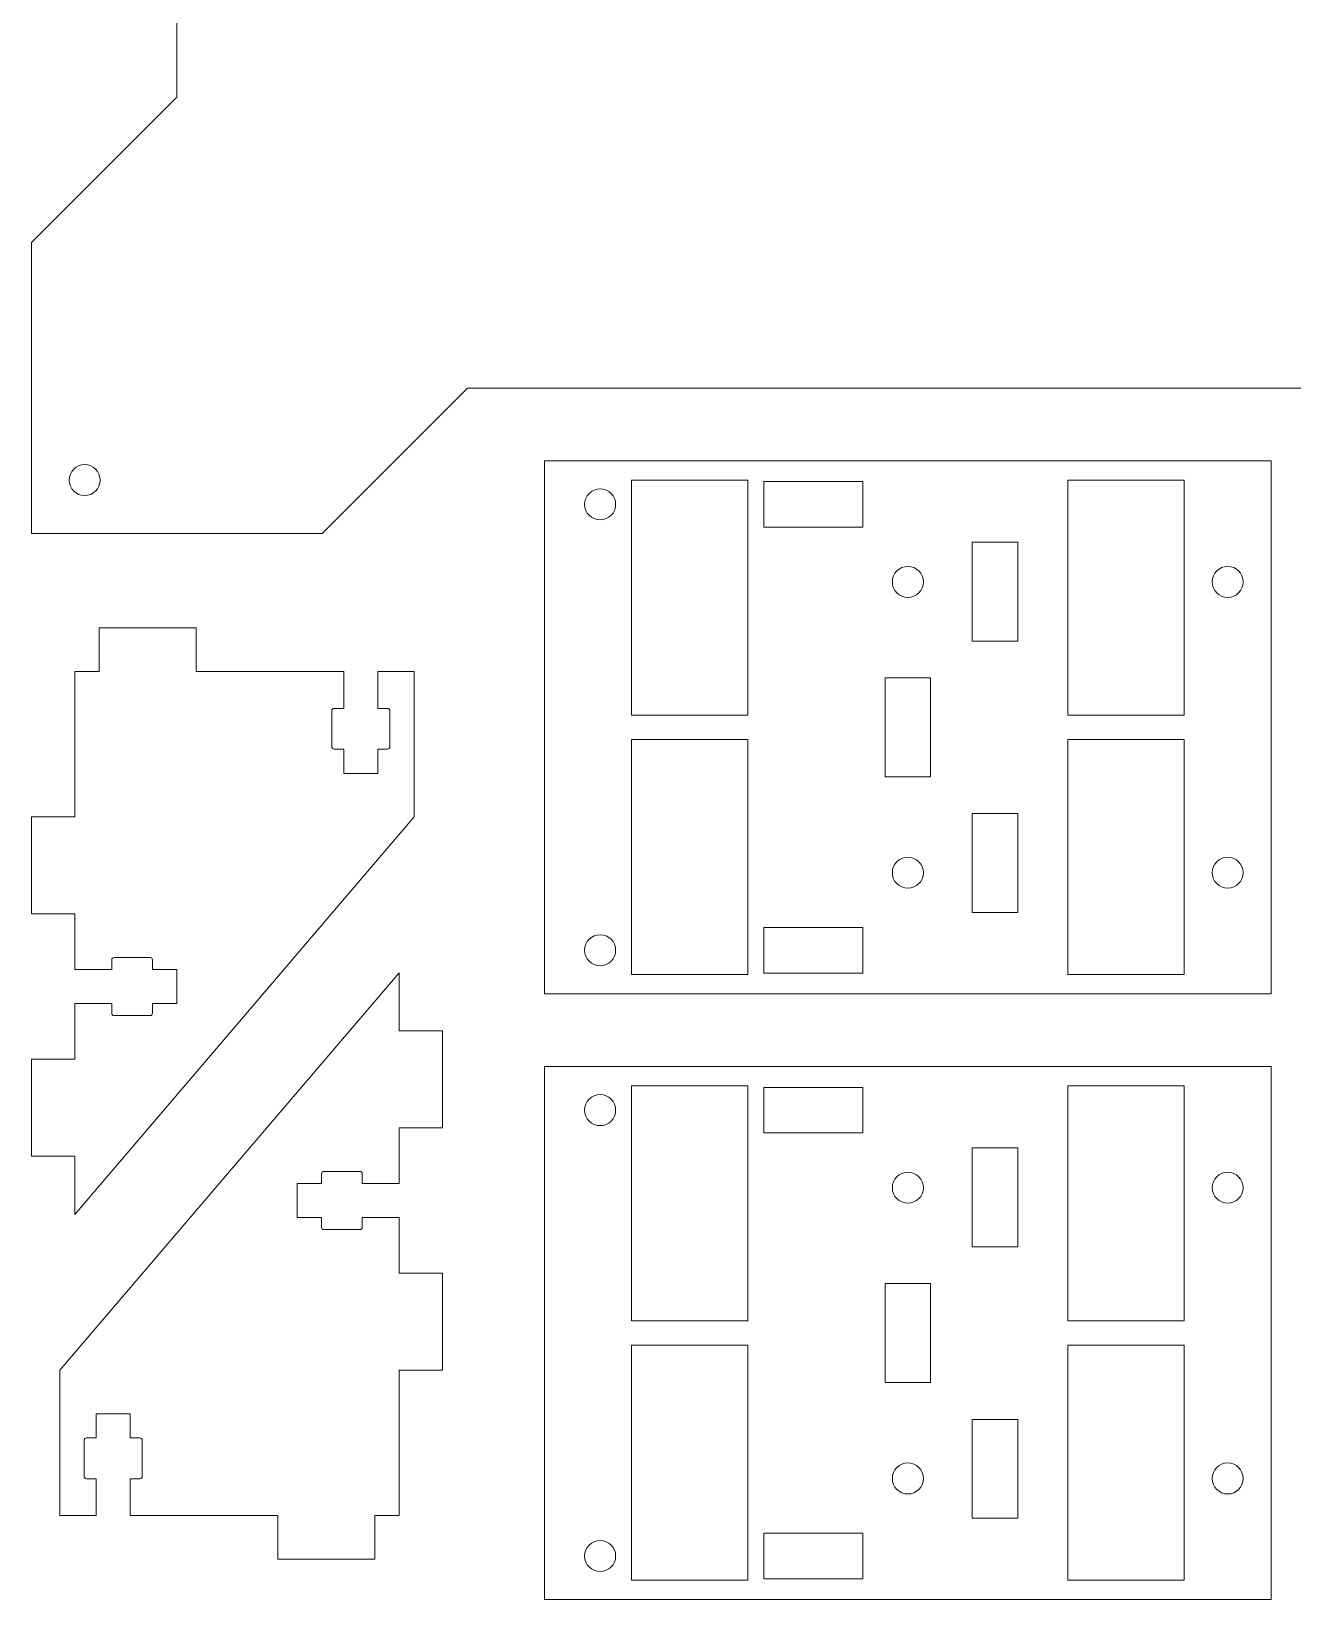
# Model space of a CAD drawing. Header units: inches. Extents: x 10 to 230, y -340 to -10.
# Drawn here: x 10 to 140.1, y -340 to -178.2 of the extents above; entities that cross this region are included whole.
import ezdxf

# ---------------------------------------------------------------- set-up
doc = ezdxf.new("R2010")
doc.units = ezdxf.units.IN
doc.header["$MEASUREMENT"] = 0
doc.layers.add('Layer 1', color=7, linetype='Continuous')

# ---------------------------------------------------------------- blocks, each defined once
blk = doc.blocks.new('block 3')
at = {"layer": 'Layer 1', "color": 7, "lineweight": 15, "true_color": 0xffffff}
blk.add_open_spline([(13.9, -224.5), (13.9, -223.62), (14.62, -222.9), (15.5, -222.9), (16.38, -222.9), (17.1, -223.62), (17.1, -224.5), (17.1, -225.38), (16.38, -226.1), (15.5, -226.1), (14.62, -226.1), (13.9, -225.38), (13.9, -224.5), (13.9, -224.5), (13.9, -224.5), (13.9, -224.5)], degree=3, knots=[0, 0, 0, 0, 1, 1, 1, 2, 2, 2, 3, 3, 3, 4, 4, 4, 5, 5, 5, 5], dxfattribs=at)
blk = doc.blocks.new('block 35')
at = {"layer": 'Layer 1', "color": 7, "lineweight": 15, "true_color": 0xffffff}
blk.add_lwpolyline([(10, -230), (40, -230)], dxfattribs=at)
blk = doc.blocks.new('block 36')
at = {"layer": 'Layer 1', "color": 7, "lineweight": 15, "true_color": 0xffffff}
blk.add_lwpolyline([(40, -230), (55, -215)], dxfattribs=at)
blk = doc.blocks.new('block 37')
at = {"layer": 'Layer 1', "color": 7, "lineweight": 15, "true_color": 0xffffff}
blk.add_lwpolyline([(55, -215), (185, -215)], dxfattribs=at)
blk = doc.blocks.new('block 52')
at = {"layer": 'Layer 1', "color": 7, "lineweight": 15, "true_color": 0xffffff}
blk.add_lwpolyline([(25, -55), (25, -185)], dxfattribs=at)
blk = doc.blocks.new('block 53')
at = {"layer": 'Layer 1', "color": 7, "lineweight": 15, "true_color": 0xffffff}
blk.add_lwpolyline([(10, -200), (25, -185)], dxfattribs=at)
blk = doc.blocks.new('block 54')
at = {"layer": 'Layer 1', "color": 7, "lineweight": 15, "true_color": 0xffffff}
blk.add_lwpolyline([(10, -200), (10, -230)], dxfattribs=at)
blk = doc.blocks.new('block 2')
at = {"layer": 'Layer 1'}
for name in ['block 52', 'block 53', 'block 54', 'block 36', 'block 37', 'block 3', 'block 35']:
    blk.add_blockref(name, (0, 0), dxfattribs=at)
blk = doc.blocks.new('block 126')
at = {"layer": 'Layer 1', "color": 7, "lineweight": 15, "true_color": 0xffffff}
blk.add_open_spline([(68.69, -225.4), (69.58, -225.4), (70.29, -226.12), (70.29, -227), (70.29, -227.88), (69.58, -228.6), (68.69, -228.6), (67.81, -228.6), (67.09, -227.88), (67.09, -227), (67.09, -226.12), (67.81, -225.4), (68.69, -225.4), (68.69, -225.4), (68.69, -225.4), (68.69, -225.4)], degree=3, knots=[0, 0, 0, 0, 1, 1, 1, 2, 2, 2, 3, 3, 3, 4, 4, 4, 5, 5, 5, 5], dxfattribs=at)
blk = doc.blocks.new('block 127')
at = {"layer": 'Layer 1', "color": 7, "lineweight": 15, "true_color": 0xffffff}
blk.add_open_spline([(68.69, -271.4), (69.58, -271.4), (70.29, -272.12), (70.29, -273), (70.29, -273.88), (69.58, -274.6), (68.69, -274.6), (67.81, -274.6), (67.09, -273.88), (67.09, -273), (67.09, -272.12), (67.81, -271.4), (68.69, -271.4), (68.69, -271.4), (68.69, -271.4), (68.69, -271.4)], degree=3, knots=[0, 0, 0, 0, 1, 1, 1, 2, 2, 2, 3, 3, 3, 4, 4, 4, 5, 5, 5, 5], dxfattribs=at)
blk = doc.blocks.new('block 128')
at = {"layer": 'Layer 1', "color": 7, "lineweight": 15, "true_color": 0xffffff}
blk.add_lwpolyline([(95.79, -229.35), (95.79, -224.65)], dxfattribs=at)
blk = doc.blocks.new('block 129')
at = {"layer": 'Layer 1', "color": 7, "lineweight": 15, "true_color": 0xffffff}
blk.add_lwpolyline([(85.59, -229.35), (95.79, -229.35)], dxfattribs=at)
blk = doc.blocks.new('block 130')
at = {"layer": 'Layer 1', "color": 7, "lineweight": 15, "true_color": 0xffffff}
blk.add_lwpolyline([(85.59, -224.65), (85.59, -229.35)], dxfattribs=at)
blk = doc.blocks.new('block 131')
at = {"layer": 'Layer 1', "color": 7, "lineweight": 15, "true_color": 0xffffff}
blk.add_lwpolyline([(95.79, -224.65), (85.59, -224.65)], dxfattribs=at)
blk = doc.blocks.new('block 132')
at = {"layer": 'Layer 1', "color": 7, "lineweight": 15, "true_color": 0xffffff}
blk.add_lwpolyline([(95.79, -275.35), (95.79, -270.65)], dxfattribs=at)
blk = doc.blocks.new('block 133')
at = {"layer": 'Layer 1', "color": 7, "lineweight": 15, "true_color": 0xffffff}
blk.add_lwpolyline([(85.59, -275.35), (95.79, -275.35)], dxfattribs=at)
blk = doc.blocks.new('block 134')
at = {"layer": 'Layer 1', "color": 7, "lineweight": 15, "true_color": 0xffffff}
blk.add_lwpolyline([(85.59, -270.65), (85.59, -275.35)], dxfattribs=at)
blk = doc.blocks.new('block 135')
at = {"layer": 'Layer 1', "color": 7, "lineweight": 15, "true_color": 0xffffff}
blk.add_lwpolyline([(95.79, -270.65), (85.59, -270.65)], dxfattribs=at)
blk = doc.blocks.new('block 136')
at = {"layer": 'Layer 1', "color": 7, "lineweight": 15, "true_color": 0xffffff}
blk.add_lwpolyline([(102.79, -255.1), (102.79, -244.9)], dxfattribs=at)
blk = doc.blocks.new('block 137')
at = {"layer": 'Layer 1', "color": 7, "lineweight": 15, "true_color": 0xffffff}
blk.add_lwpolyline([(98.09, -255.1), (102.79, -255.1)], dxfattribs=at)
blk = doc.blocks.new('block 138')
at = {"layer": 'Layer 1', "color": 7, "lineweight": 15, "true_color": 0xffffff}
blk.add_lwpolyline([(98.09, -244.9), (98.09, -255.1)], dxfattribs=at)
blk = doc.blocks.new('block 139')
at = {"layer": 'Layer 1', "color": 7, "lineweight": 15, "true_color": 0xffffff}
blk.add_lwpolyline([(102.79, -244.9), (98.09, -244.9)], dxfattribs=at)
blk = doc.blocks.new('block 140')
at = {"layer": 'Layer 1', "color": 7, "lineweight": 15, "true_color": 0xffffff}
blk.add_lwpolyline([(111.79, -269.1), (111.79, -258.9)], dxfattribs=at)
blk = doc.blocks.new('block 141')
at = {"layer": 'Layer 1', "color": 7, "lineweight": 15, "true_color": 0xffffff}
blk.add_lwpolyline([(107.09, -269.1), (111.79, -269.1)], dxfattribs=at)
blk = doc.blocks.new('block 142')
at = {"layer": 'Layer 1', "color": 7, "lineweight": 15, "true_color": 0xffffff}
blk.add_lwpolyline([(107.09, -258.9), (107.09, -269.1)], dxfattribs=at)
blk = doc.blocks.new('block 143')
at = {"layer": 'Layer 1', "color": 7, "lineweight": 15, "true_color": 0xffffff}
blk.add_lwpolyline([(111.79, -258.9), (107.09, -258.9)], dxfattribs=at)
blk = doc.blocks.new('block 144')
at = {"layer": 'Layer 1', "color": 7, "lineweight": 15, "true_color": 0xffffff}
blk.add_lwpolyline([(111.79, -241.1), (111.79, -230.9)], dxfattribs=at)
blk = doc.blocks.new('block 145')
at = {"layer": 'Layer 1', "color": 7, "lineweight": 15, "true_color": 0xffffff}
blk.add_lwpolyline([(107.09, -241.1), (111.79, -241.1)], dxfattribs=at)
blk = doc.blocks.new('block 146')
at = {"layer": 'Layer 1', "color": 7, "lineweight": 15, "true_color": 0xffffff}
blk.add_lwpolyline([(107.09, -230.9), (107.09, -241.1)], dxfattribs=at)
blk = doc.blocks.new('block 147')
at = {"layer": 'Layer 1', "color": 7, "lineweight": 15, "true_color": 0xffffff}
blk.add_lwpolyline([(111.79, -230.9), (107.09, -230.9)], dxfattribs=at)
blk = doc.blocks.new('block 148')
at = {"layer": 'Layer 1', "color": 7, "lineweight": 15, "true_color": 0xffffff}
blk.add_open_spline([(100.44, -233.4), (101.33, -233.4), (102.04, -234.12), (102.04, -235), (102.04, -235.88), (101.33, -236.6), (100.44, -236.6), (99.56, -236.6), (98.84, -235.88), (98.84, -235), (98.84, -234.12), (99.56, -233.4), (100.44, -233.4), (100.44, -233.4), (100.44, -233.4), (100.44, -233.4)], degree=3, knots=[0, 0, 0, 0, 1, 1, 1, 2, 2, 2, 3, 3, 3, 4, 4, 4, 5, 5, 5, 5], dxfattribs=at)
blk = doc.blocks.new('block 149')
at = {"layer": 'Layer 1', "color": 7, "lineweight": 15, "true_color": 0xffffff}
blk.add_open_spline([(100.44, -263.4), (101.33, -263.4), (102.04, -264.12), (102.04, -265), (102.04, -265.88), (101.33, -266.6), (100.44, -266.6), (99.56, -266.6), (98.84, -265.88), (98.84, -265), (98.84, -264.12), (99.56, -263.4), (100.44, -263.4), (100.44, -263.4), (100.44, -263.4), (100.44, -263.4)], degree=3, knots=[0, 0, 0, 0, 1, 1, 1, 2, 2, 2, 3, 3, 3, 4, 4, 4, 5, 5, 5, 5], dxfattribs=at)
blk = doc.blocks.new('block 150')
at = {"layer": 'Layer 1', "color": 7, "lineweight": 15, "true_color": 0xffffff}
blk.add_open_spline([(133.44, -263.4), (134.33, -263.4), (135.04, -264.12), (135.04, -265), (135.04, -265.88), (134.33, -266.6), (133.44, -266.6), (132.56, -266.6), (131.84, -265.88), (131.84, -265), (131.84, -264.12), (132.56, -263.4), (133.44, -263.4), (133.44, -263.4), (133.44, -263.4), (133.44, -263.4)], degree=3, knots=[0, 0, 0, 0, 1, 1, 1, 2, 2, 2, 3, 3, 3, 4, 4, 4, 5, 5, 5, 5], dxfattribs=at)
blk = doc.blocks.new('block 151')
at = {"layer": 'Layer 1', "color": 7, "lineweight": 15, "true_color": 0xffffff}
blk.add_open_spline([(133.44, -233.4), (134.33, -233.4), (135.04, -234.12), (135.04, -235), (135.04, -235.88), (134.33, -236.6), (133.44, -236.6), (132.56, -236.6), (131.84, -235.88), (131.84, -235), (131.84, -234.12), (132.56, -233.4), (133.44, -233.4), (133.44, -233.4), (133.44, -233.4), (133.44, -233.4)], degree=3, knots=[0, 0, 0, 0, 1, 1, 1, 2, 2, 2, 3, 3, 3, 4, 4, 4, 5, 5, 5, 5], dxfattribs=at)
blk = doc.blocks.new('block 152')
at = {"layer": 'Layer 1', "color": 7, "lineweight": 15, "true_color": 0xffffff}
blk.add_lwpolyline([(71.94, -275.5), (83.94, -275.5)], dxfattribs=at)
blk = doc.blocks.new('block 153')
at = {"layer": 'Layer 1', "color": 7, "lineweight": 15, "true_color": 0xffffff}
blk.add_lwpolyline([(71.94, -251.25), (71.94, -275.5)], dxfattribs=at)
blk = doc.blocks.new('block 154')
at = {"layer": 'Layer 1', "color": 7, "lineweight": 15, "true_color": 0xffffff}
blk.add_lwpolyline([(83.94, -251.25), (71.94, -251.25)], dxfattribs=at)
blk = doc.blocks.new('block 155')
at = {"layer": 'Layer 1', "color": 7, "lineweight": 15, "true_color": 0xffffff}
blk.add_lwpolyline([(83.94, -275.5), (83.94, -251.25)], dxfattribs=at)
blk = doc.blocks.new('block 156')
at = {"layer": 'Layer 1', "color": 7, "lineweight": 15, "true_color": 0xffffff}
blk.add_lwpolyline([(116.94, -248.75), (128.94, -248.75)], dxfattribs=at)
blk = doc.blocks.new('block 157')
at = {"layer": 'Layer 1', "color": 7, "lineweight": 15, "true_color": 0xffffff}
blk.add_lwpolyline([(116.94, -224.5), (116.94, -248.75)], dxfattribs=at)
blk = doc.blocks.new('block 158')
at = {"layer": 'Layer 1', "color": 7, "lineweight": 15, "true_color": 0xffffff}
blk.add_lwpolyline([(128.94, -224.5), (116.94, -224.5)], dxfattribs=at)
blk = doc.blocks.new('block 159')
at = {"layer": 'Layer 1', "color": 7, "lineweight": 15, "true_color": 0xffffff}
blk.add_lwpolyline([(128.94, -248.75), (128.94, -224.5)], dxfattribs=at)
blk = doc.blocks.new('block 160')
at = {"layer": 'Layer 1', "color": 7, "lineweight": 15, "true_color": 0xffffff}
blk.add_lwpolyline([(62.94, -277.5), (137.94, -277.5)], dxfattribs=at)
blk = doc.blocks.new('block 161')
at = {"layer": 'Layer 1', "color": 7, "lineweight": 15, "true_color": 0xffffff}
blk.add_lwpolyline([(137.94, -277.5), (137.94, -222.5)], dxfattribs=at)
blk = doc.blocks.new('block 162')
at = {"layer": 'Layer 1', "color": 7, "lineweight": 15, "true_color": 0xffffff}
blk.add_lwpolyline([(137.94, -222.5), (62.94, -222.5)], dxfattribs=at)
blk = doc.blocks.new('block 163')
at = {"layer": 'Layer 1', "color": 7, "lineweight": 15, "true_color": 0xffffff}
blk.add_lwpolyline([(62.94, -222.5), (62.94, -277.5)], dxfattribs=at)
blk = doc.blocks.new('block 164')
at = {"layer": 'Layer 1', "color": 7, "lineweight": 15, "true_color": 0xffffff}
blk.add_lwpolyline([(116.94, -275.5), (128.94, -275.5)], dxfattribs=at)
blk = doc.blocks.new('block 165')
at = {"layer": 'Layer 1', "color": 7, "lineweight": 15, "true_color": 0xffffff}
blk.add_lwpolyline([(116.94, -251.25), (116.94, -275.5)], dxfattribs=at)
blk = doc.blocks.new('block 166')
at = {"layer": 'Layer 1', "color": 7, "lineweight": 15, "true_color": 0xffffff}
blk.add_lwpolyline([(128.94, -251.25), (116.94, -251.25)], dxfattribs=at)
blk = doc.blocks.new('block 167')
at = {"layer": 'Layer 1', "color": 7, "lineweight": 15, "true_color": 0xffffff}
blk.add_lwpolyline([(128.94, -275.5), (128.94, -251.25)], dxfattribs=at)
blk = doc.blocks.new('block 168')
at = {"layer": 'Layer 1', "color": 7, "lineweight": 15, "true_color": 0xffffff}
blk.add_lwpolyline([(83.94, -224.5), (71.94, -224.5)], dxfattribs=at)
blk = doc.blocks.new('block 169')
at = {"layer": 'Layer 1', "color": 7, "lineweight": 15, "true_color": 0xffffff}
blk.add_lwpolyline([(83.94, -248.75), (83.94, -224.5)], dxfattribs=at)
blk = doc.blocks.new('block 170')
at = {"layer": 'Layer 1', "color": 7, "lineweight": 15, "true_color": 0xffffff}
blk.add_lwpolyline([(71.94, -248.75), (83.94, -248.75)], dxfattribs=at)
blk = doc.blocks.new('block 171')
at = {"layer": 'Layer 1', "color": 7, "lineweight": 15, "true_color": 0xffffff}
blk.add_lwpolyline([(71.94, -224.5), (71.94, -248.75)], dxfattribs=at)
blk = doc.blocks.new('block 125')
at = {"layer": 'Layer 1'}
for name in ['block 162', 'block 163', 'block 161', 'block 168', 'block 171', 'block 169', 'block 130', 'block 131', 'block 128', 'block 157', 'block 158', 'block 159', 'block 126', 'block 129', 'block 146', 'block 147', 'block 144', 'block 148', 'block 151', 'block 145', 'block 138', 'block 139', 'block 136', 'block 170', 'block 156', 'block 153', 'block 154', 'block 155', 'block 165', 'block 166', 'block 167', 'block 137', 'block 142', 'block 143', 'block 140', 'block 149', 'block 150', 'block 141', 'block 127', 'block 134', 'block 135', 'block 132', 'block 152', 'block 133', 'block 164', 'block 160']:
    blk.add_blockref(name, (0, 0), dxfattribs=at)
blk = doc.blocks.new('block 173')
at = {"layer": 'Layer 1', "color": 7, "lineweight": 15, "true_color": 0xffffff}
blk.add_open_spline([(68.69, -287.9), (69.58, -287.9), (70.29, -288.62), (70.29, -289.5), (70.29, -290.38), (69.58, -291.1), (68.69, -291.1), (67.81, -291.1), (67.09, -290.38), (67.09, -289.5), (67.09, -288.62), (67.81, -287.9), (68.69, -287.9), (68.69, -287.9), (68.69, -287.9), (68.69, -287.9)], degree=3, knots=[0, 0, 0, 0, 1, 1, 1, 2, 2, 2, 3, 3, 3, 4, 4, 4, 5, 5, 5, 5], dxfattribs=at)
blk = doc.blocks.new('block 174')
at = {"layer": 'Layer 1', "color": 7, "lineweight": 15, "true_color": 0xffffff}
blk.add_open_spline([(68.69, -333.9), (69.58, -333.9), (70.29, -334.62), (70.29, -335.5), (70.29, -336.38), (69.58, -337.1), (68.69, -337.1), (67.81, -337.1), (67.09, -336.38), (67.09, -335.5), (67.09, -334.62), (67.81, -333.9), (68.69, -333.9), (68.69, -333.9), (68.69, -333.9), (68.69, -333.9)], degree=3, knots=[0, 0, 0, 0, 1, 1, 1, 2, 2, 2, 3, 3, 3, 4, 4, 4, 5, 5, 5, 5], dxfattribs=at)
blk = doc.blocks.new('block 175')
at = {"layer": 'Layer 1', "color": 7, "lineweight": 15, "true_color": 0xffffff}
blk.add_lwpolyline([(95.79, -291.85), (95.79, -287.15)], dxfattribs=at)
blk = doc.blocks.new('block 176')
at = {"layer": 'Layer 1', "color": 7, "lineweight": 15, "true_color": 0xffffff}
blk.add_lwpolyline([(85.59, -291.85), (95.79, -291.85)], dxfattribs=at)
blk = doc.blocks.new('block 177')
at = {"layer": 'Layer 1', "color": 7, "lineweight": 15, "true_color": 0xffffff}
blk.add_lwpolyline([(85.59, -287.15), (85.59, -291.85)], dxfattribs=at)
blk = doc.blocks.new('block 178')
at = {"layer": 'Layer 1', "color": 7, "lineweight": 15, "true_color": 0xffffff}
blk.add_lwpolyline([(95.79, -287.15), (85.59, -287.15)], dxfattribs=at)
blk = doc.blocks.new('block 179')
at = {"layer": 'Layer 1', "color": 7, "lineweight": 15, "true_color": 0xffffff}
blk.add_lwpolyline([(95.79, -337.85), (95.79, -333.15)], dxfattribs=at)
blk = doc.blocks.new('block 180')
at = {"layer": 'Layer 1', "color": 7, "lineweight": 15, "true_color": 0xffffff}
blk.add_lwpolyline([(85.59, -337.85), (95.79, -337.85)], dxfattribs=at)
blk = doc.blocks.new('block 181')
at = {"layer": 'Layer 1', "color": 7, "lineweight": 15, "true_color": 0xffffff}
blk.add_lwpolyline([(85.59, -333.15), (85.59, -337.85)], dxfattribs=at)
blk = doc.blocks.new('block 182')
at = {"layer": 'Layer 1', "color": 7, "lineweight": 15, "true_color": 0xffffff}
blk.add_lwpolyline([(95.79, -333.15), (85.59, -333.15)], dxfattribs=at)
blk = doc.blocks.new('block 183')
at = {"layer": 'Layer 1', "color": 7, "lineweight": 15, "true_color": 0xffffff}
blk.add_lwpolyline([(102.79, -317.6), (102.79, -307.4)], dxfattribs=at)
blk = doc.blocks.new('block 184')
at = {"layer": 'Layer 1', "color": 7, "lineweight": 15, "true_color": 0xffffff}
blk.add_lwpolyline([(98.09, -317.6), (102.79, -317.6)], dxfattribs=at)
blk = doc.blocks.new('block 185')
at = {"layer": 'Layer 1', "color": 7, "lineweight": 15, "true_color": 0xffffff}
blk.add_lwpolyline([(98.09, -307.4), (98.09, -317.6)], dxfattribs=at)
blk = doc.blocks.new('block 186')
at = {"layer": 'Layer 1', "color": 7, "lineweight": 15, "true_color": 0xffffff}
blk.add_lwpolyline([(102.79, -307.4), (98.09, -307.4)], dxfattribs=at)
blk = doc.blocks.new('block 187')
at = {"layer": 'Layer 1', "color": 7, "lineweight": 15, "true_color": 0xffffff}
blk.add_lwpolyline([(111.79, -331.6), (111.79, -321.4)], dxfattribs=at)
blk = doc.blocks.new('block 188')
at = {"layer": 'Layer 1', "color": 7, "lineweight": 15, "true_color": 0xffffff}
blk.add_lwpolyline([(107.09, -331.6), (111.79, -331.6)], dxfattribs=at)
blk = doc.blocks.new('block 189')
at = {"layer": 'Layer 1', "color": 7, "lineweight": 15, "true_color": 0xffffff}
blk.add_lwpolyline([(107.09, -321.4), (107.09, -331.6)], dxfattribs=at)
blk = doc.blocks.new('block 190')
at = {"layer": 'Layer 1', "color": 7, "lineweight": 15, "true_color": 0xffffff}
blk.add_lwpolyline([(111.79, -321.4), (107.09, -321.4)], dxfattribs=at)
blk = doc.blocks.new('block 191')
at = {"layer": 'Layer 1', "color": 7, "lineweight": 15, "true_color": 0xffffff}
blk.add_lwpolyline([(111.79, -303.6), (111.79, -293.4)], dxfattribs=at)
blk = doc.blocks.new('block 192')
at = {"layer": 'Layer 1', "color": 7, "lineweight": 15, "true_color": 0xffffff}
blk.add_lwpolyline([(107.09, -303.6), (111.79, -303.6)], dxfattribs=at)
blk = doc.blocks.new('block 193')
at = {"layer": 'Layer 1', "color": 7, "lineweight": 15, "true_color": 0xffffff}
blk.add_lwpolyline([(107.09, -293.4), (107.09, -303.6)], dxfattribs=at)
blk = doc.blocks.new('block 194')
at = {"layer": 'Layer 1', "color": 7, "lineweight": 15, "true_color": 0xffffff}
blk.add_lwpolyline([(111.79, -293.4), (107.09, -293.4)], dxfattribs=at)
blk = doc.blocks.new('block 195')
at = {"layer": 'Layer 1', "color": 7, "lineweight": 15, "true_color": 0xffffff}
blk.add_open_spline([(100.44, -295.9), (101.33, -295.9), (102.04, -296.62), (102.04, -297.5), (102.04, -298.38), (101.33, -299.1), (100.44, -299.1), (99.56, -299.1), (98.84, -298.38), (98.84, -297.5), (98.84, -296.62), (99.56, -295.9), (100.44, -295.9), (100.44, -295.9), (100.44, -295.9), (100.44, -295.9)], degree=3, knots=[0, 0, 0, 0, 1, 1, 1, 2, 2, 2, 3, 3, 3, 4, 4, 4, 5, 5, 5, 5], dxfattribs=at)
blk = doc.blocks.new('block 196')
at = {"layer": 'Layer 1', "color": 7, "lineweight": 15, "true_color": 0xffffff}
blk.add_open_spline([(100.44, -325.9), (101.33, -325.9), (102.04, -326.62), (102.04, -327.5), (102.04, -328.38), (101.33, -329.1), (100.44, -329.1), (99.56, -329.1), (98.84, -328.38), (98.84, -327.5), (98.84, -326.62), (99.56, -325.9), (100.44, -325.9), (100.44, -325.9), (100.44, -325.9), (100.44, -325.9)], degree=3, knots=[0, 0, 0, 0, 1, 1, 1, 2, 2, 2, 3, 3, 3, 4, 4, 4, 5, 5, 5, 5], dxfattribs=at)
blk = doc.blocks.new('block 197')
at = {"layer": 'Layer 1', "color": 7, "lineweight": 15, "true_color": 0xffffff}
blk.add_open_spline([(133.44, -325.9), (134.33, -325.9), (135.04, -326.62), (135.04, -327.5), (135.04, -328.38), (134.33, -329.1), (133.44, -329.1), (132.56, -329.1), (131.84, -328.38), (131.84, -327.5), (131.84, -326.62), (132.56, -325.9), (133.44, -325.9), (133.44, -325.9), (133.44, -325.9), (133.44, -325.9)], degree=3, knots=[0, 0, 0, 0, 1, 1, 1, 2, 2, 2, 3, 3, 3, 4, 4, 4, 5, 5, 5, 5], dxfattribs=at)
blk = doc.blocks.new('block 198')
at = {"layer": 'Layer 1', "color": 7, "lineweight": 15, "true_color": 0xffffff}
blk.add_open_spline([(133.44, -295.9), (134.33, -295.9), (135.04, -296.62), (135.04, -297.5), (135.04, -298.38), (134.33, -299.1), (133.44, -299.1), (132.56, -299.1), (131.84, -298.38), (131.84, -297.5), (131.84, -296.62), (132.56, -295.9), (133.44, -295.9), (133.44, -295.9), (133.44, -295.9), (133.44, -295.9)], degree=3, knots=[0, 0, 0, 0, 1, 1, 1, 2, 2, 2, 3, 3, 3, 4, 4, 4, 5, 5, 5, 5], dxfattribs=at)
blk = doc.blocks.new('block 199')
at = {"layer": 'Layer 1', "color": 7, "lineweight": 15, "true_color": 0xffffff}
blk.add_lwpolyline([(71.94, -338), (83.94, -338)], dxfattribs=at)
blk = doc.blocks.new('block 200')
at = {"layer": 'Layer 1', "color": 7, "lineweight": 15, "true_color": 0xffffff}
blk.add_lwpolyline([(71.94, -313.75), (71.94, -338)], dxfattribs=at)
blk = doc.blocks.new('block 201')
at = {"layer": 'Layer 1', "color": 7, "lineweight": 15, "true_color": 0xffffff}
blk.add_lwpolyline([(83.94, -313.75), (71.94, -313.75)], dxfattribs=at)
blk = doc.blocks.new('block 202')
at = {"layer": 'Layer 1', "color": 7, "lineweight": 15, "true_color": 0xffffff}
blk.add_lwpolyline([(83.94, -338), (83.94, -313.75)], dxfattribs=at)
blk = doc.blocks.new('block 203')
at = {"layer": 'Layer 1', "color": 7, "lineweight": 15, "true_color": 0xffffff}
blk.add_lwpolyline([(116.94, -311.25), (128.94, -311.25)], dxfattribs=at)
blk = doc.blocks.new('block 204')
at = {"layer": 'Layer 1', "color": 7, "lineweight": 15, "true_color": 0xffffff}
blk.add_lwpolyline([(116.94, -287), (116.94, -311.25)], dxfattribs=at)
blk = doc.blocks.new('block 205')
at = {"layer": 'Layer 1', "color": 7, "lineweight": 15, "true_color": 0xffffff}
blk.add_lwpolyline([(128.94, -287), (116.94, -287)], dxfattribs=at)
blk = doc.blocks.new('block 206')
at = {"layer": 'Layer 1', "color": 7, "lineweight": 15, "true_color": 0xffffff}
blk.add_lwpolyline([(128.94, -311.25), (128.94, -287)], dxfattribs=at)
blk = doc.blocks.new('block 207')
at = {"layer": 'Layer 1', "color": 7, "lineweight": 15, "true_color": 0xffffff}
blk.add_lwpolyline([(62.94, -340), (137.94, -340)], dxfattribs=at)
blk = doc.blocks.new('block 208')
at = {"layer": 'Layer 1', "color": 7, "lineweight": 15, "true_color": 0xffffff}
blk.add_lwpolyline([(137.94, -340), (137.94, -285)], dxfattribs=at)
blk = doc.blocks.new('block 209')
at = {"layer": 'Layer 1', "color": 7, "lineweight": 15, "true_color": 0xffffff}
blk.add_lwpolyline([(137.94, -285), (62.94, -285)], dxfattribs=at)
blk = doc.blocks.new('block 210')
at = {"layer": 'Layer 1', "color": 7, "lineweight": 15, "true_color": 0xffffff}
blk.add_lwpolyline([(62.94, -285), (62.94, -340)], dxfattribs=at)
blk = doc.blocks.new('block 211')
at = {"layer": 'Layer 1', "color": 7, "lineweight": 15, "true_color": 0xffffff}
blk.add_lwpolyline([(116.94, -338), (128.94, -338)], dxfattribs=at)
blk = doc.blocks.new('block 212')
at = {"layer": 'Layer 1', "color": 7, "lineweight": 15, "true_color": 0xffffff}
blk.add_lwpolyline([(116.94, -313.75), (116.94, -338)], dxfattribs=at)
blk = doc.blocks.new('block 213')
at = {"layer": 'Layer 1', "color": 7, "lineweight": 15, "true_color": 0xffffff}
blk.add_lwpolyline([(128.94, -313.75), (116.94, -313.75)], dxfattribs=at)
blk = doc.blocks.new('block 214')
at = {"layer": 'Layer 1', "color": 7, "lineweight": 15, "true_color": 0xffffff}
blk.add_lwpolyline([(128.94, -338), (128.94, -313.75)], dxfattribs=at)
blk = doc.blocks.new('block 215')
at = {"layer": 'Layer 1', "color": 7, "lineweight": 15, "true_color": 0xffffff}
blk.add_lwpolyline([(83.94, -287), (71.94, -287)], dxfattribs=at)
blk = doc.blocks.new('block 216')
at = {"layer": 'Layer 1', "color": 7, "lineweight": 15, "true_color": 0xffffff}
blk.add_lwpolyline([(83.94, -311.25), (83.94, -287)], dxfattribs=at)
blk = doc.blocks.new('block 217')
at = {"layer": 'Layer 1', "color": 7, "lineweight": 15, "true_color": 0xffffff}
blk.add_lwpolyline([(71.94, -311.25), (83.94, -311.25)], dxfattribs=at)
blk = doc.blocks.new('block 218')
at = {"layer": 'Layer 1', "color": 7, "lineweight": 15, "true_color": 0xffffff}
blk.add_lwpolyline([(71.94, -287), (71.94, -311.25)], dxfattribs=at)
blk = doc.blocks.new('block 172')
at = {"layer": 'Layer 1'}
for name in ['block 209', 'block 210', 'block 208', 'block 173', 'block 215', 'block 218', 'block 216', 'block 177', 'block 178', 'block 175', 'block 204', 'block 205', 'block 206', 'block 176', 'block 193', 'block 194', 'block 191', 'block 195', 'block 198', 'block 192', 'block 185', 'block 186', 'block 183', 'block 217', 'block 203', 'block 200', 'block 201', 'block 202', 'block 212', 'block 213', 'block 214', 'block 184', 'block 189', 'block 190', 'block 187', 'block 196', 'block 197', 'block 188', 'block 181', 'block 182', 'block 179', 'block 174', 'block 199', 'block 180', 'block 211', 'block 207']:
    blk.add_blockref(name, (0, 0), dxfattribs=at)
blk = doc.blocks.new('block 314')
at = {"layer": 'Layer 1', "color": 7, "lineweight": 15, "true_color": 0xffffff}
blk.add_lwpolyline([(18.3, -278.5), (18.3, -279.5)], dxfattribs=at)
blk = doc.blocks.new('block 315')
at = {"layer": 'Layer 1', "color": 7, "lineweight": 15, "true_color": 0xffffff}
blk.add_lwpolyline([(14.5, -278.5), (18.3, -278.5)], dxfattribs=at)
blk = doc.blocks.new('block 316')
at = {"layer": 'Layer 1', "color": 7, "lineweight": 15, "true_color": 0xffffff}
blk.add_lwpolyline([(14.5, -278.5), (14.5, -284.25)], dxfattribs=at)
blk = doc.blocks.new('block 317')
at = {"layer": 'Layer 1', "color": 7, "lineweight": 15, "true_color": 0xffffff}
blk.add_lwpolyline([(14.5, -284.25), (10, -284.25)], dxfattribs=at)
blk = doc.blocks.new('block 318')
at = {"layer": 'Layer 1', "color": 7, "lineweight": 15, "true_color": 0xffffff}
blk.add_lwpolyline([(10, -284.25), (10, -294.25)], dxfattribs=at)
blk = doc.blocks.new('block 319')
at = {"layer": 'Layer 1', "color": 7, "lineweight": 15, "true_color": 0xffffff}
blk.add_lwpolyline([(10, -294.25), (14.5, -294.25)], dxfattribs=at)
blk = doc.blocks.new('block 320')
at = {"layer": 'Layer 1', "color": 7, "lineweight": 15, "true_color": 0xffffff}
blk.add_lwpolyline([(14.5, -294.25), (14.5, -300.25)], dxfattribs=at)
blk = doc.blocks.new('block 321')
at = {"layer": 'Layer 1', "color": 7, "lineweight": 15, "true_color": 0xffffff}
blk.add_lwpolyline([(14.5, -300.25), (49.5, -259.25)], dxfattribs=at)
blk = doc.blocks.new('block 322')
at = {"layer": 'Layer 1', "color": 7, "lineweight": 15, "true_color": 0xffffff}
blk.add_lwpolyline([(49.5, -259.25), (49.5, -244.25)], dxfattribs=at)
blk = doc.blocks.new('block 323')
at = {"layer": 'Layer 1', "color": 7, "lineweight": 15, "true_color": 0xffffff}
blk.add_lwpolyline([(49.5, -244.25), (45.75, -244.25)], dxfattribs=at)
blk = doc.blocks.new('block 324')
at = {"layer": 'Layer 1', "color": 7, "lineweight": 15, "true_color": 0xffffff}
blk.add_lwpolyline([(45.75, -248.05), (45.75, -244.25)], dxfattribs=at)
blk = doc.blocks.new('block 325')
at = {"layer": 'Layer 1', "color": 7, "lineweight": 15, "true_color": 0xffffff}
blk.add_lwpolyline([(46.75, -248.05), (45.75, -248.05)], dxfattribs=at)
blk = doc.blocks.new('block 326')
at = {"layer": 'Layer 1', "color": 7, "lineweight": 15, "true_color": 0xffffff}
blk.add_open_spline([(47, -248.3), (47, -248.16), (46.89, -248.05), (46.75, -248.05)], degree=3, dxfattribs=at)
blk = doc.blocks.new('block 327')
at = {"layer": 'Layer 1', "color": 7, "lineweight": 15, "true_color": 0xffffff}
blk.add_lwpolyline([(47, -252), (47, -248.3)], dxfattribs=at)
blk = doc.blocks.new('block 328')
at = {"layer": 'Layer 1', "color": 7, "lineweight": 15, "true_color": 0xffffff}
blk.add_open_spline([(46.75, -252.25), (46.89, -252.25), (47, -252.14), (47, -252)], degree=3, dxfattribs=at)
blk = doc.blocks.new('block 329')
at = {"layer": 'Layer 1', "color": 7, "lineweight": 15, "true_color": 0xffffff}
blk.add_lwpolyline([(45.75, -252.25), (46.75, -252.25)], dxfattribs=at)
blk = doc.blocks.new('block 330')
at = {"layer": 'Layer 1', "color": 7, "lineweight": 15, "true_color": 0xffffff}
blk.add_lwpolyline([(45.75, -254.75), (45.75, -252.25)], dxfattribs=at)
blk = doc.blocks.new('block 331')
at = {"layer": 'Layer 1', "color": 7, "lineweight": 15, "true_color": 0xffffff}
blk.add_lwpolyline([(42.25, -254.75), (45.75, -254.75)], dxfattribs=at)
blk = doc.blocks.new('block 332')
at = {"layer": 'Layer 1', "color": 7, "lineweight": 15, "true_color": 0xffffff}
blk.add_lwpolyline([(42.25, -252.25), (42.25, -254.75)], dxfattribs=at)
blk = doc.blocks.new('block 333')
at = {"layer": 'Layer 1', "color": 7, "lineweight": 15, "true_color": 0xffffff}
blk.add_lwpolyline([(41.25, -252.25), (42.25, -252.25)], dxfattribs=at)
blk = doc.blocks.new('block 334')
at = {"layer": 'Layer 1', "color": 7, "lineweight": 15, "true_color": 0xffffff}
blk.add_open_spline([(41, -252), (41, -252.14), (41.11, -252.25), (41.25, -252.25)], degree=3, dxfattribs=at)
blk = doc.blocks.new('block 335')
at = {"layer": 'Layer 1', "color": 7, "lineweight": 15, "true_color": 0xffffff}
blk.add_lwpolyline([(41, -248.3), (41, -252)], dxfattribs=at)
blk = doc.blocks.new('block 336')
at = {"layer": 'Layer 1', "color": 7, "lineweight": 15, "true_color": 0xffffff}
blk.add_open_spline([(41.25, -248.05), (41.11, -248.05), (41, -248.16), (41, -248.3)], degree=3, dxfattribs=at)
blk = doc.blocks.new('block 337')
at = {"layer": 'Layer 1', "color": 7, "lineweight": 15, "true_color": 0xffffff}
blk.add_lwpolyline([(42.25, -248.05), (41.25, -248.05)], dxfattribs=at)
blk = doc.blocks.new('block 338')
at = {"layer": 'Layer 1', "color": 7, "lineweight": 15, "true_color": 0xffffff}
blk.add_lwpolyline([(42.25, -244.25), (42.25, -248.05)], dxfattribs=at)
blk = doc.blocks.new('block 339')
at = {"layer": 'Layer 1', "color": 7, "lineweight": 15, "true_color": 0xffffff}
blk.add_lwpolyline([(42.25, -244.25), (27, -244.25)], dxfattribs=at)
blk = doc.blocks.new('block 340')
at = {"layer": 'Layer 1', "color": 7, "lineweight": 15, "true_color": 0xffffff}
blk.add_lwpolyline([(27, -244.25), (27, -239.75)], dxfattribs=at)
blk = doc.blocks.new('block 341')
at = {"layer": 'Layer 1', "color": 7, "lineweight": 15, "true_color": 0xffffff}
blk.add_lwpolyline([(27, -239.75), (17, -239.75)], dxfattribs=at)
blk = doc.blocks.new('block 342')
at = {"layer": 'Layer 1', "color": 7, "lineweight": 15, "true_color": 0xffffff}
blk.add_lwpolyline([(17, -239.75), (17, -244.25)], dxfattribs=at)
blk = doc.blocks.new('block 343')
at = {"layer": 'Layer 1', "color": 7, "lineweight": 15, "true_color": 0xffffff}
blk.add_lwpolyline([(17, -244.25), (14.5, -244.25)], dxfattribs=at)
blk = doc.blocks.new('block 344')
at = {"layer": 'Layer 1', "color": 7, "lineweight": 15, "true_color": 0xffffff}
blk.add_lwpolyline([(14.5, -244.25), (14.5, -259.25)], dxfattribs=at)
blk = doc.blocks.new('block 345')
at = {"layer": 'Layer 1', "color": 7, "lineweight": 15, "true_color": 0xffffff}
blk.add_lwpolyline([(14.5, -259.25), (10, -259.25)], dxfattribs=at)
blk = doc.blocks.new('block 346')
at = {"layer": 'Layer 1', "color": 7, "lineweight": 15, "true_color": 0xffffff}
blk.add_lwpolyline([(10, -259.25), (10, -269.25)], dxfattribs=at)
blk = doc.blocks.new('block 347')
at = {"layer": 'Layer 1', "color": 7, "lineweight": 15, "true_color": 0xffffff}
blk.add_lwpolyline([(10, -269.25), (14.5, -269.25)], dxfattribs=at)
blk = doc.blocks.new('block 348')
at = {"layer": 'Layer 1', "color": 7, "lineweight": 15, "true_color": 0xffffff}
blk.add_lwpolyline([(14.5, -269.25), (14.5, -275)], dxfattribs=at)
blk = doc.blocks.new('block 349')
at = {"layer": 'Layer 1', "color": 7, "lineweight": 15, "true_color": 0xffffff}
blk.add_lwpolyline([(18.3, -275), (14.5, -275)], dxfattribs=at)
blk = doc.blocks.new('block 350')
at = {"layer": 'Layer 1', "color": 7, "lineweight": 15, "true_color": 0xffffff}
blk.add_lwpolyline([(18.3, -274), (18.3, -275)], dxfattribs=at)
blk = doc.blocks.new('block 351')
at = {"layer": 'Layer 1', "color": 7, "lineweight": 15, "true_color": 0xffffff}
blk.add_open_spline([(18.55, -273.75), (18.41, -273.75), (18.3, -273.86), (18.3, -274)], degree=3, dxfattribs=at)
blk = doc.blocks.new('block 352')
at = {"layer": 'Layer 1', "color": 7, "lineweight": 15, "true_color": 0xffffff}
blk.add_lwpolyline([(22.25, -273.75), (18.55, -273.75)], dxfattribs=at)
blk = doc.blocks.new('block 353')
at = {"layer": 'Layer 1', "color": 7, "lineweight": 15, "true_color": 0xffffff}
blk.add_open_spline([(22.5, -274), (22.5, -273.86), (22.39, -273.75), (22.25, -273.75)], degree=3, dxfattribs=at)
blk = doc.blocks.new('block 354')
at = {"layer": 'Layer 1', "color": 7, "lineweight": 15, "true_color": 0xffffff}
blk.add_lwpolyline([(22.5, -275), (22.5, -274)], dxfattribs=at)
blk = doc.blocks.new('block 355')
at = {"layer": 'Layer 1', "color": 7, "lineweight": 15, "true_color": 0xffffff}
blk.add_lwpolyline([(25, -275), (22.5, -275)], dxfattribs=at)
blk = doc.blocks.new('block 356')
at = {"layer": 'Layer 1', "color": 7, "lineweight": 15, "true_color": 0xffffff}
blk.add_lwpolyline([(25, -278.5), (25, -275)], dxfattribs=at)
blk = doc.blocks.new('block 357')
at = {"layer": 'Layer 1', "color": 7, "lineweight": 15, "true_color": 0xffffff}
blk.add_lwpolyline([(22.5, -278.5), (25, -278.5)], dxfattribs=at)
blk = doc.blocks.new('block 358')
at = {"layer": 'Layer 1', "color": 7, "lineweight": 15, "true_color": 0xffffff}
blk.add_lwpolyline([(22.5, -279.5), (22.5, -278.5)], dxfattribs=at)
blk = doc.blocks.new('block 359')
at = {"layer": 'Layer 1', "color": 7, "lineweight": 15, "true_color": 0xffffff}
blk.add_open_spline([(22.25, -279.75), (22.39, -279.75), (22.5, -279.64), (22.5, -279.5)], degree=3, dxfattribs=at)
blk = doc.blocks.new('block 360')
at = {"layer": 'Layer 1', "color": 7, "lineweight": 15, "true_color": 0xffffff}
blk.add_lwpolyline([(18.55, -279.75), (22.25, -279.75)], dxfattribs=at)
blk = doc.blocks.new('block 361')
at = {"layer": 'Layer 1', "color": 7, "lineweight": 15, "true_color": 0xffffff}
blk.add_open_spline([(18.3, -279.5), (18.3, -279.64), (18.41, -279.75), (18.55, -279.75)], degree=3, dxfattribs=at)
blk = doc.blocks.new('block 313')
at = {"layer": 'Layer 1'}
for name in ['block 341', 'block 342', 'block 340', 'block 343', 'block 344', 'block 339', 'block 338', 'block 323', 'block 324', 'block 322', 'block 336', 'block 335', 'block 337', 'block 325', 'block 326', 'block 327', 'block 334', 'block 333', 'block 332', 'block 329', 'block 330', 'block 328', 'block 331', 'block 345', 'block 346', 'block 321', 'block 347', 'block 348', 'block 349', 'block 351', 'block 350', 'block 352', 'block 353', 'block 354', 'block 355', 'block 356', 'block 315', 'block 316', 'block 314', 'block 361', 'block 360', 'block 359', 'block 357', 'block 358', 'block 317', 'block 318', 'block 319', 'block 320']:
    blk.add_blockref(name, (0, 0), dxfattribs=at)
blk = doc.blocks.new('block 363')
at = {"layer": 'Layer 1', "color": 7, "lineweight": 15, "true_color": 0xffffff}
blk.add_lwpolyline([(44.14, -297.07), (44.14, -296.07)], dxfattribs=at)
blk = doc.blocks.new('block 364')
at = {"layer": 'Layer 1', "color": 7, "lineweight": 15, "true_color": 0xffffff}
blk.add_lwpolyline([(47.94, -297.07), (44.14, -297.07)], dxfattribs=at)
blk = doc.blocks.new('block 365')
at = {"layer": 'Layer 1', "color": 7, "lineweight": 15, "true_color": 0xffffff}
blk.add_lwpolyline([(47.94, -297.07), (47.94, -291.32)], dxfattribs=at)
blk = doc.blocks.new('block 366')
at = {"layer": 'Layer 1', "color": 7, "lineweight": 15, "true_color": 0xffffff}
blk.add_lwpolyline([(47.94, -291.32), (52.44, -291.32)], dxfattribs=at)
blk = doc.blocks.new('block 367')
at = {"layer": 'Layer 1', "color": 7, "lineweight": 15, "true_color": 0xffffff}
blk.add_lwpolyline([(52.44, -291.32), (52.44, -281.32)], dxfattribs=at)
blk = doc.blocks.new('block 368')
at = {"layer": 'Layer 1', "color": 7, "lineweight": 15, "true_color": 0xffffff}
blk.add_lwpolyline([(52.44, -281.32), (47.94, -281.32)], dxfattribs=at)
blk = doc.blocks.new('block 369')
at = {"layer": 'Layer 1', "color": 7, "lineweight": 15, "true_color": 0xffffff}
blk.add_lwpolyline([(47.94, -281.32), (47.94, -275.32)], dxfattribs=at)
blk = doc.blocks.new('block 370')
at = {"layer": 'Layer 1', "color": 7, "lineweight": 15, "true_color": 0xffffff}
blk.add_lwpolyline([(47.94, -275.32), (12.94, -316.32)], dxfattribs=at)
blk = doc.blocks.new('block 371')
at = {"layer": 'Layer 1', "color": 7, "lineweight": 15, "true_color": 0xffffff}
blk.add_lwpolyline([(12.94, -316.32), (12.94, -331.32)], dxfattribs=at)
blk = doc.blocks.new('block 372')
at = {"layer": 'Layer 1', "color": 7, "lineweight": 15, "true_color": 0xffffff}
blk.add_lwpolyline([(12.94, -331.32), (16.69, -331.32)], dxfattribs=at)
blk = doc.blocks.new('block 373')
at = {"layer": 'Layer 1', "color": 7, "lineweight": 15, "true_color": 0xffffff}
blk.add_lwpolyline([(16.69, -327.52), (16.69, -331.32)], dxfattribs=at)
blk = doc.blocks.new('block 374')
at = {"layer": 'Layer 1', "color": 7, "lineweight": 15, "true_color": 0xffffff}
blk.add_lwpolyline([(15.69, -327.52), (16.69, -327.52)], dxfattribs=at)
blk = doc.blocks.new('block 375')
at = {"layer": 'Layer 1', "color": 7, "lineweight": 15, "true_color": 0xffffff}
blk.add_open_spline([(15.44, -327.27), (15.44, -327.41), (15.56, -327.52), (15.69, -327.52)], degree=3, dxfattribs=at)
blk = doc.blocks.new('block 376')
at = {"layer": 'Layer 1', "color": 7, "lineweight": 15, "true_color": 0xffffff}
blk.add_lwpolyline([(15.44, -323.57), (15.44, -327.27)], dxfattribs=at)
blk = doc.blocks.new('block 377')
at = {"layer": 'Layer 1', "color": 7, "lineweight": 15, "true_color": 0xffffff}
blk.add_open_spline([(15.69, -323.32), (15.56, -323.32), (15.44, -323.43), (15.44, -323.57)], degree=3, dxfattribs=at)
blk = doc.blocks.new('block 378')
at = {"layer": 'Layer 1', "color": 7, "lineweight": 15, "true_color": 0xffffff}
blk.add_lwpolyline([(16.69, -323.32), (15.69, -323.32)], dxfattribs=at)
blk = doc.blocks.new('block 379')
at = {"layer": 'Layer 1', "color": 7, "lineweight": 15, "true_color": 0xffffff}
blk.add_lwpolyline([(16.69, -320.82), (16.69, -323.32)], dxfattribs=at)
blk = doc.blocks.new('block 380')
at = {"layer": 'Layer 1', "color": 7, "lineweight": 15, "true_color": 0xffffff}
blk.add_lwpolyline([(20.19, -320.82), (16.69, -320.82)], dxfattribs=at)
blk = doc.blocks.new('block 381')
at = {"layer": 'Layer 1', "color": 7, "lineweight": 15, "true_color": 0xffffff}
blk.add_lwpolyline([(20.19, -323.32), (20.19, -320.82)], dxfattribs=at)
blk = doc.blocks.new('block 382')
at = {"layer": 'Layer 1', "color": 7, "lineweight": 15, "true_color": 0xffffff}
blk.add_lwpolyline([(21.19, -323.32), (20.19, -323.32)], dxfattribs=at)
blk = doc.blocks.new('block 383')
at = {"layer": 'Layer 1', "color": 7, "lineweight": 15, "true_color": 0xffffff}
blk.add_open_spline([(21.44, -323.57), (21.44, -323.43), (21.33, -323.32), (21.19, -323.32)], degree=3, dxfattribs=at)
blk = doc.blocks.new('block 384')
at = {"layer": 'Layer 1', "color": 7, "lineweight": 15, "true_color": 0xffffff}
blk.add_lwpolyline([(21.44, -327.27), (21.44, -323.57)], dxfattribs=at)
blk = doc.blocks.new('block 385')
at = {"layer": 'Layer 1', "color": 7, "lineweight": 15, "true_color": 0xffffff}
blk.add_open_spline([(21.19, -327.52), (21.33, -327.52), (21.44, -327.41), (21.44, -327.27)], degree=3, dxfattribs=at)
blk = doc.blocks.new('block 386')
at = {"layer": 'Layer 1', "color": 7, "lineweight": 15, "true_color": 0xffffff}
blk.add_lwpolyline([(20.19, -327.52), (21.19, -327.52)], dxfattribs=at)
blk = doc.blocks.new('block 387')
at = {"layer": 'Layer 1', "color": 7, "lineweight": 15, "true_color": 0xffffff}
blk.add_lwpolyline([(20.19, -331.32), (20.19, -327.52)], dxfattribs=at)
blk = doc.blocks.new('block 388')
at = {"layer": 'Layer 1', "color": 7, "lineweight": 15, "true_color": 0xffffff}
blk.add_lwpolyline([(20.19, -331.32), (35.44, -331.32)], dxfattribs=at)
blk = doc.blocks.new('block 389')
at = {"layer": 'Layer 1', "color": 7, "lineweight": 15, "true_color": 0xffffff}
blk.add_lwpolyline([(35.44, -331.32), (35.44, -335.82)], dxfattribs=at)
blk = doc.blocks.new('block 390')
at = {"layer": 'Layer 1', "color": 7, "lineweight": 15, "true_color": 0xffffff}
blk.add_lwpolyline([(35.44, -335.82), (45.44, -335.82)], dxfattribs=at)
blk = doc.blocks.new('block 391')
at = {"layer": 'Layer 1', "color": 7, "lineweight": 15, "true_color": 0xffffff}
blk.add_lwpolyline([(45.44, -335.82), (45.44, -331.32)], dxfattribs=at)
blk = doc.blocks.new('block 392')
at = {"layer": 'Layer 1', "color": 7, "lineweight": 15, "true_color": 0xffffff}
blk.add_lwpolyline([(45.44, -331.32), (47.94, -331.32)], dxfattribs=at)
blk = doc.blocks.new('block 393')
at = {"layer": 'Layer 1', "color": 7, "lineweight": 15, "true_color": 0xffffff}
blk.add_lwpolyline([(47.94, -331.32), (47.94, -316.32)], dxfattribs=at)
blk = doc.blocks.new('block 394')
at = {"layer": 'Layer 1', "color": 7, "lineweight": 15, "true_color": 0xffffff}
blk.add_lwpolyline([(47.94, -316.32), (52.44, -316.32)], dxfattribs=at)
blk = doc.blocks.new('block 395')
at = {"layer": 'Layer 1', "color": 7, "lineweight": 15, "true_color": 0xffffff}
blk.add_lwpolyline([(52.44, -316.32), (52.44, -306.32)], dxfattribs=at)
blk = doc.blocks.new('block 396')
at = {"layer": 'Layer 1', "color": 7, "lineweight": 15, "true_color": 0xffffff}
blk.add_lwpolyline([(52.44, -306.32), (47.94, -306.32)], dxfattribs=at)
blk = doc.blocks.new('block 397')
at = {"layer": 'Layer 1', "color": 7, "lineweight": 15, "true_color": 0xffffff}
blk.add_lwpolyline([(47.94, -306.32), (47.94, -300.57)], dxfattribs=at)
blk = doc.blocks.new('block 398')
at = {"layer": 'Layer 1', "color": 7, "lineweight": 15, "true_color": 0xffffff}
blk.add_lwpolyline([(44.14, -300.57), (47.94, -300.57)], dxfattribs=at)
blk = doc.blocks.new('block 399')
at = {"layer": 'Layer 1', "color": 7, "lineweight": 15, "true_color": 0xffffff}
blk.add_lwpolyline([(44.14, -301.57), (44.14, -300.57)], dxfattribs=at)
blk = doc.blocks.new('block 400')
at = {"layer": 'Layer 1', "color": 7, "lineweight": 15, "true_color": 0xffffff}
blk.add_open_spline([(43.89, -301.82), (44.03, -301.82), (44.14, -301.71), (44.14, -301.57)], degree=3, dxfattribs=at)
blk = doc.blocks.new('block 401')
at = {"layer": 'Layer 1', "color": 7, "lineweight": 15, "true_color": 0xffffff}
blk.add_lwpolyline([(40.19, -301.82), (43.89, -301.82)], dxfattribs=at)
blk = doc.blocks.new('block 402')
at = {"layer": 'Layer 1', "color": 7, "lineweight": 15, "true_color": 0xffffff}
blk.add_open_spline([(39.94, -301.57), (39.94, -301.71), (40.06, -301.82), (40.19, -301.82)], degree=3, dxfattribs=at)
blk = doc.blocks.new('block 403')
at = {"layer": 'Layer 1', "color": 7, "lineweight": 15, "true_color": 0xffffff}
blk.add_lwpolyline([(39.94, -300.57), (39.94, -301.57)], dxfattribs=at)
blk = doc.blocks.new('block 404')
at = {"layer": 'Layer 1', "color": 7, "lineweight": 15, "true_color": 0xffffff}
blk.add_lwpolyline([(37.44, -300.57), (39.94, -300.57)], dxfattribs=at)
blk = doc.blocks.new('block 405')
at = {"layer": 'Layer 1', "color": 7, "lineweight": 15, "true_color": 0xffffff}
blk.add_lwpolyline([(37.44, -297.07), (37.44, -300.57)], dxfattribs=at)
blk = doc.blocks.new('block 406')
at = {"layer": 'Layer 1', "color": 7, "lineweight": 15, "true_color": 0xffffff}
blk.add_lwpolyline([(39.94, -297.07), (37.44, -297.07)], dxfattribs=at)
blk = doc.blocks.new('block 407')
at = {"layer": 'Layer 1', "color": 7, "lineweight": 15, "true_color": 0xffffff}
blk.add_lwpolyline([(39.94, -296.07), (39.94, -297.07)], dxfattribs=at)
blk = doc.blocks.new('block 408')
at = {"layer": 'Layer 1', "color": 7, "lineweight": 15, "true_color": 0xffffff}
blk.add_open_spline([(40.19, -295.82), (40.06, -295.82), (39.94, -295.93), (39.94, -296.07)], degree=3, dxfattribs=at)
blk = doc.blocks.new('block 409')
at = {"layer": 'Layer 1', "color": 7, "lineweight": 15, "true_color": 0xffffff}
blk.add_lwpolyline([(43.89, -295.82), (40.19, -295.82)], dxfattribs=at)
blk = doc.blocks.new('block 410')
at = {"layer": 'Layer 1', "color": 7, "lineweight": 15, "true_color": 0xffffff}
blk.add_open_spline([(44.14, -296.07), (44.14, -295.93), (44.03, -295.82), (43.89, -295.82)], degree=3, dxfattribs=at)
blk = doc.blocks.new('block 362')
at = {"layer": 'Layer 1'}
for name in ['block 370', 'block 369', 'block 368', 'block 367', 'block 365', 'block 366', 'block 408', 'block 407', 'block 409', 'block 410', 'block 363', 'block 405', 'block 406', 'block 364', 'block 404', 'block 403', 'block 398', 'block 399', 'block 397', 'block 402', 'block 401', 'block 400', 'block 396', 'block 395', 'block 371', 'block 393', 'block 394', 'block 379', 'block 380', 'block 381', 'block 377', 'block 376', 'block 378', 'block 382', 'block 383', 'block 384', 'block 375', 'block 374', 'block 373', 'block 386', 'block 387', 'block 385', 'block 372', 'block 388', 'block 389', 'block 391', 'block 392', 'block 390']:
    blk.add_blockref(name, (0, 0), dxfattribs=at)

msp = doc.modelspace()

# ---------------------------------------------------------------- block references
at = {"layer": 'Layer 1'}
for name in ['block 2', 'block 125', 'block 313', 'block 362', 'block 172']:
    msp.add_blockref(name, (0, 0), dxfattribs=at)

doc.saveas('drawing.dxf')
